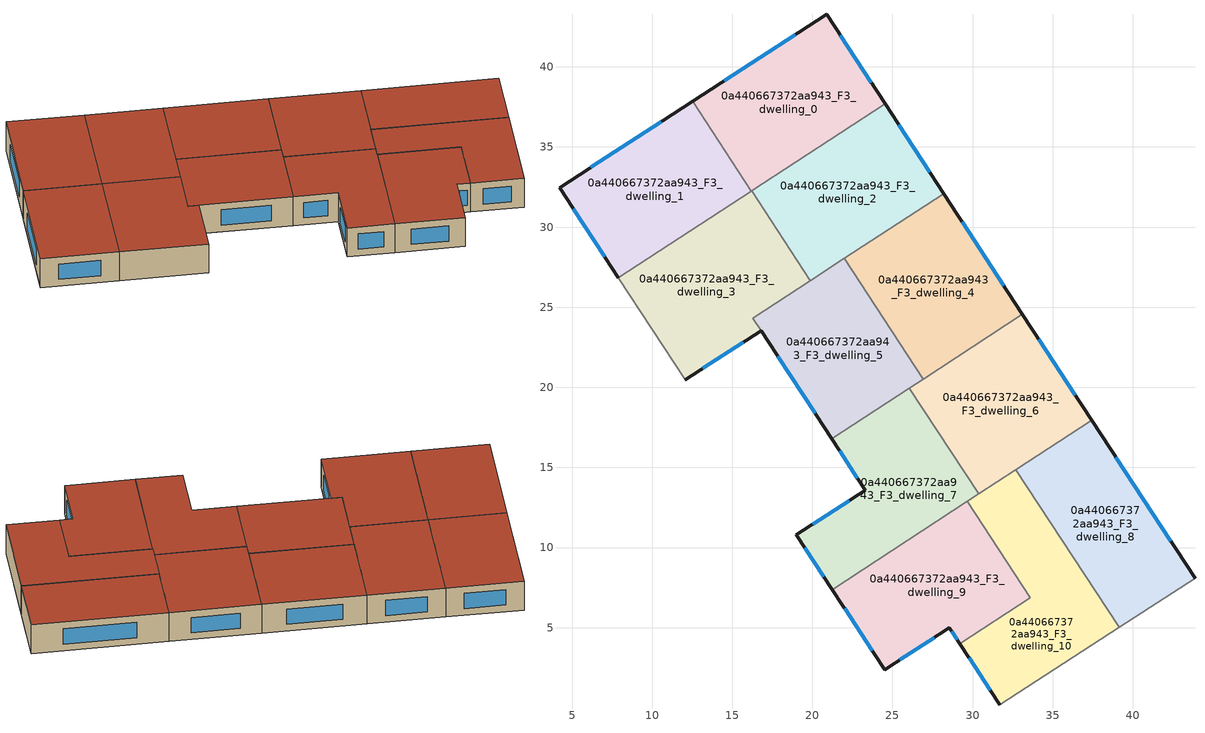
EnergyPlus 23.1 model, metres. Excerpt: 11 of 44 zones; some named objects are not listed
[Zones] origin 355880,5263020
0a440667372aa943_F3_dwelling_0
 floor to 0a440667372aa943_F2_dwelling_0 (EU_floor_Construction): 20.89,43.28 24.53,37.7 16.2,32.25 12.53,37.86 z9
 wall outside (EU_wall_Construction): 24.53,37.7 20.89,43.28 12.53,37.86 z9:12
 wall to 0a440667372aa943_F3_dwelling_1 (EU_wall_Construction): 12.53,37.86 16.2,32.25 z9:12
 wall to 0a440667372aa943_F3_dwelling_2 (EU_wall_Construction): 16.21,32.26 24.53,37.7 z9:12
 wall to 0a440667372aa943_F3_dwelling_3 (EU_wall_Construction): 16.2,32.25 16.21,32.26 z9:12
 window (EU_Window_Construction): 18.92,42.01 14.49,39.13 / 23.68,39.01 21.74,41.97 z9.7:11.3
 roof outside (EU_roof_Construction): 24.53,37.7 20.89,43.28 12.53,37.86 16.2,32.25 z12
0a440667372aa943_F3_dwelling_1
 floor to 0a440667372aa943_F2_dwelling_1 (EU_floor_Construction): 12.53,37.86 16.2,32.25 7.89,26.83 4.22,32.46 z9
 wall outside (EU_wall_Construction): 12.53,37.86 4.22,32.46 7.89,26.83 z9:12
 wall to 0a440667372aa943_F3_dwelling_3 (EU_wall_Construction): 7.89,26.83 16.2,32.25 z9:12
 window (EU_Window_Construction): 10.58,36.59 6.17,33.73 / 5.08,31.14 7.03,28.15 z9.7:11.3
 roof outside (EU_roof_Construction): 16.2,32.25 12.53,37.86 4.22,32.46 7.89,26.83 z12
0a440667372aa943_F3_dwelling_10
 floor to 0a440667372aa943_F2_dwelling_10 (EU_floor_Construction): 32.7,14.87 39.14,5.01 31.69,0.19 29.2,4 33.6,6.88 29.67,12.88 z9
 wall outside (EU_wall_Construction): 29.2,4 31.69,0.19 z9:12
 wall to 0a440667372aa943_F3_dwelling_9 (EU_wall_Construction): 29.67,12.88 33.6,6.88 29.2,4 z9:12
 wall to 0a440667372aa943_F3_dwelling_8 (EU_wall_Construction): 39.14,5.01 32.7,14.87 z9:12
 wall adiabatic (EU_wall_Construction): 31.69,0.19 39.14,5.01 z9:12
 wall to 0a440667372aa943_F3_dwelling_6 (EU_wall_Construction): 32.7,14.87 30.37,13.34 z9:12
 wall to 0a440667372aa943_F3_dwelling_7 (EU_wall_Construction): 30.37,13.34 29.67,12.89 z9:12
 window (EU_Window_Construction): 29.79,3.11 31.11,1.09 z9.7:11.3
 roof outside (EU_roof_Construction): 39.14,5.01 32.7,14.87 29.67,12.88 33.6,6.88 29.2,4 31.69,0.19 z12
0a440667372aa943_F3_dwelling_2
 floor to 0a440667372aa943_F2_dwelling_2 (EU_floor_Construction): 24.53,37.7 28.2,32.09 19.88,26.66 16.21,32.26 z9
 wall outside (EU_wall_Construction): 28.2,32.09 24.53,37.7 z9:12
 wall to 0a440667372aa943_F3_dwelling_3 (EU_wall_Construction): 16.21,32.26 19.88,26.66 z9:12
 wall to 0a440667372aa943_F3_dwelling_4 (EU_wall_Construction): 22,28.04 28.2,32.09 z9:12
 wall to 0a440667372aa943_F3_dwelling_5 (EU_wall_Construction): 19.88,26.66 22,28.04 z9:12
 window (EU_Window_Construction): 27.34,33.41 25.39,36.38 z9.7:11.3
 roof outside (EU_roof_Construction): 28.2,32.09 24.53,37.7 16.21,32.26 19.88,26.66 z12
0a440667372aa943_F3_dwelling_3
 floor to 0a440667372aa943_F2_dwelling_3 (EU_floor_Construction): 16.21,32.26 19.88,26.66 16.29,24.31 16.8,23.53 12.05,20.46 7.89,26.83 z9
 wall outside (EU_wall_Construction): 12.05,20.46 16.8,23.53 z9:12
 wall adiabatic (EU_wall_Construction): 7.89,26.83 12.05,20.46 z9:12
 wall to 0a440667372aa943_F3_dwelling_5 (EU_wall_Construction): 16.8,23.53 16.29,24.31 19.88,26.66 z9:12
 window (EU_Window_Construction): 13.17,21.18 15.68,22.81 z9.7:11.3
 roof outside (EU_roof_Construction): 16.8,23.53 16.29,24.31 19.88,26.66 16.21,32.26 7.89,26.83 12.05,20.46 z12
0a440667372aa943_F3_dwelling_4
 floor to 0a440667372aa943_F2_dwelling_4 (EU_floor_Construction): 28.2,32.09 33.11,24.57 26.92,20.52 22,28.04 z9
 wall outside (EU_wall_Construction): 33.11,24.57 28.2,32.09 z9:12
 wall to 0a440667372aa943_F3_dwelling_5 (EU_wall_Construction): 22,28.04 26.92,20.52 z9:12
 wall to 0a440667372aa943_F3_dwelling_6 (EU_wall_Construction): 26.92,20.52 33.11,24.57 z9:12
 window (EU_Window_Construction): 31.96,26.33 29.35,30.33 z9.7:11.3
 roof outside (EU_roof_Construction): 33.11,24.57 28.2,32.09 22,28.04 26.92,20.52 z12
0a440667372aa943_F3_dwelling_5
 floor to 0a440667372aa943_F2_dwelling_5 (EU_floor_Construction): 22,28.04 26.92,20.52 21.21,16.78 16.29,24.32 z9
 wall outside (EU_wall_Construction): 16.8,23.53 21.21,16.78 z9:12
 wall to 0a440667372aa943_F3_dwelling_7 (EU_wall_Construction): 21.21,16.78 26.06,19.95 z9:12
 wall to 0a440667372aa943_F3_dwelling_6 (EU_wall_Construction): 26.06,19.95 26.92,20.52 z9:12
 window (EU_Window_Construction): 17.83,21.95 20.17,18.37 z9.7:11.3
 roof outside (EU_roof_Construction): 26.92,20.52 22,28.04 16.29,24.32 21.21,16.78 z12
0a440667372aa943_F3_dwelling_6
 floor to 0a440667372aa943_F2_dwelling_6 (EU_floor_Construction): 33.11,24.57 37.43,17.96 30.37,13.34 26.06,19.95 z9
 wall outside (EU_wall_Construction): 37.43,17.96 33.11,24.57 z9:12
 wall to 0a440667372aa943_F3_dwelling_7 (EU_wall_Construction): 26.06,19.95 30.37,13.34 z9:12
 wall to 0a440667372aa943_F3_dwelling_8 (EU_wall_Construction): 32.7,14.87 37.43,17.96 z9:12
 window (EU_Window_Construction): 36.42,19.51 34.13,23.01 z9.7:11.3
 roof outside (EU_roof_Construction): 37.43,17.96 33.11,24.57 26.06,19.95 30.37,13.34 z12
0a440667372aa943_F3_dwelling_7
 floor to 0a440667372aa943_F2_dwelling_7 (EU_floor_Construction): 26.06,19.95 30.37,13.34 21.24,7.38 19.01,10.79 23.3,13.58 21.21,16.78 z9
 wall outside (EU_wall_Construction): 21.21,16.78 23.3,13.58 19.01,10.79 21.24,7.38 z9:12
 wall to 0a440667372aa943_F3_dwelling_9 (EU_wall_Construction): 21.24,7.38 29.67,12.88 z9:12
 window (EU_Window_Construction): 22.3,12.92 20.02,11.44 / 21.7,16.03 22.81,14.33 / 19.53,9.99 20.71,8.18 z9.7:11.3
 roof outside (EU_roof_Construction): 30.37,13.34 26.06,19.95 21.21,16.78 23.3,13.58 19.01,10.79 21.24,7.38 z12
0a440667372aa943_F3_dwelling_8
 floor to 0a440667372aa943_F2_dwelling_8 (EU_floor_Construction): 37.43,17.96 43.88,8.09 39.14,5.01 32.7,14.87 z9
 wall outside (EU_wall_Construction): 43.88,8.09 37.43,17.96 z9:12
 wall adiabatic (EU_wall_Construction): 39.14,5.01 43.88,8.09 z9:12
 window (EU_Window_Construction): 42.37,10.4 38.95,15.64 z9.7:11.3
 roof outside (EU_roof_Construction): 43.88,8.09 37.43,17.96 32.7,14.87 39.14,5.01 z12
0a440667372aa943_F3_dwelling_9
 floor to 0a440667372aa943_F2_dwelling_9 (EU_floor_Construction): 29.67,12.88 33.6,6.88 29.2,4 28.55,5 24.51,2.37 21.24,7.38 z9
 wall outside (EU_wall_Construction): 21.24,7.38 24.51,2.37 28.55,5 29.2,4 z9:12
 window (EU_Window_Construction): 22.01,6.2 23.74,3.55 / 28.71,4.76 29.05,4.24 / 25.46,2.99 27.6,4.38 z9.7:11.3
 roof outside (EU_roof_Construction): 33.6,6.88 29.67,12.88 21.24,7.38 24.51,2.37 28.55,5 29.2,4 z12
[Building]
EU S2 Campaign: North Axis=0; Terrain=City; Solar Distribution=FullExterior
[Site:Location]
Budapest.Ferenc.Liszt.Intl.AP: Latitude=47.437; Longitude=19.256; Time Zone=1; Elevation=185
[SizingPeriod:WeatherFileDays]
AnnualSizingPeriod: Begin Month=1; Begin Day of Month=1; End Month=12; End Day of Month=31; Day of Week for Start Day=Monday; Use Weather File Daylight Saving Period=No; Use Weather File Rain and Snow Indicators=No
[MATERIAL]
EU_InternalMass_Material: Roughness=MediumRough; Thickness=0.1; Conductivity=1; Density=1800; Specific Heat=900; Thermal Absorptance=0.9; Solar Absorptance=0.7; Visible Absorptance=0.7
[MATERIAL:NOMASS] Roughness=MediumRough; Thermal Absorptance=0.9; Solar Absorptance=0.7; Visible Absorptance=0.7
Name | Thermal Resistance
EU_wall_NoMass | 0.832559
EU_roof_NoMass | 1.39638
EU_floor_NoMass | 0.872794
[WINDOWMATERIAL:SIMPLEGLAZINGSYSTEM]
EU_Window_SimpleGlazing: UFactor=2.79869; Solar Heat Gain Coefficient=0.75; Visible Transmittance=0.75
[CONSTRUCTION]
EU_wall_Construction: EU_wall_NoMass
EU_roof_Construction: EU_roof_NoMass
EU_floor_Construction: EU_floor_NoMass
EU_Window_Construction: EU_Window_SimpleGlazing
EU_InternalMass_Construction: EU_InternalMass_Material
[ZONE] Type=1; Multiplier=1; Ceiling Height=autocalculate; Floor Area=autocalculate; Part of Total Floor Area=Yes
Name | Volume
0a440667372aa943_F3_dwelling_0 | 199.676
0a440667372aa943_F3_dwelling_1 | 199.688
0a440667372aa943_F3_dwelling_10 | 199.673
0a440667372aa943_F3_dwelling_2 | 199.655
0a440667372aa943_F3_dwelling_3 | 215.276
0a440667372aa943_F3_dwelling_4 | 199.681
0a440667372aa943_F3_dwelling_5 | 184.009
0a440667372aa943_F3_dwelling_6 | 199.677
0a440667372aa943_F3_dwelling_7 | 199.668
0a440667372aa943_F3_dwelling_8 | 199.69
0a440667372aa943_F3_dwelling_9 | 199.679
[INTERNALMASS] Construction=EU_InternalMass_Construction
Name | Zone or ZoneList | Surface Area
0a440667372aa943_F3_dwelling_0_EU_InternalMass | 0a440667372aa943_F3_dwelling_0 | 66.5584
0a440667372aa943_F3_dwelling_1_EU_InternalMass | 0a440667372aa943_F3_dwelling_1 | 66.5641
0a440667372aa943_F3_dwelling_2_EU_InternalMass | 0a440667372aa943_F3_dwelling_2 | 66.554
0a440667372aa943_F3_dwelling_3_EU_InternalMass | 0a440667372aa943_F3_dwelling_3 | 71.76
0a440667372aa943_F3_dwelling_4_EU_InternalMass | 0a440667372aa943_F3_dwelling_4 | 66.5598
0a440667372aa943_F3_dwelling_5_EU_InternalMass | 0a440667372aa943_F3_dwelling_5 | 61.356
0a440667372aa943_F3_dwelling_6_EU_InternalMass | 0a440667372aa943_F3_dwelling_6 | 66.5589
0a440667372aa943_F3_dwelling_7_EU_InternalMass | 0a440667372aa943_F3_dwelling_7 | 66.5569
0a440667372aa943_F3_dwelling_8_EU_InternalMass | 0a440667372aa943_F3_dwelling_8 | 66.5631
0a440667372aa943_F3_dwelling_9_EU_InternalMass | 0a440667372aa943_F3_dwelling_9 | 66.5613
0a440667372aa943_F3_dwelling_10_EU_InternalMass | 0a440667372aa943_F3_dwelling_10 | 66.5577
[OTHEREQUIPMENT] Fuel Type=Electricity; Design Level Calculation Method=Watts/Area; Power per Zone Floor Area=1; Fraction Latent=0; Fraction Radiant=0; Fraction Lost=0; Carbon Dioxide Generation Rate=0; EndUse Subcategory=EU_Step8_InternalGains
Name | Zone or ZoneList or Space or SpaceList | Schedule
EU_Step8_InternalGain_0a440667372aa943_F3_dwelling_0_f000 | 0a440667372aa943_F3_dwelling_0 | EU_Step8_GainSchedule_0a440667372aa943_F3_dwelling_0_f000
EU_Step8_InternalGain_0a440667372aa943_F3_dwelling_1_f000 | 0a440667372aa943_F3_dwelling_1 | EU_Step8_GainSchedule_0a440667372aa943_F3_dwelling_1_f000
EU_Step8_InternalGain_0a440667372aa943_F3_dwelling_2_f000 | 0a440667372aa943_F3_dwelling_2 | EU_Step8_GainSchedule_0a440667372aa943_F3_dwelling_2_f000
EU_Step8_InternalGain_0a440667372aa943_F3_dwelling_3_f000 | 0a440667372aa943_F3_dwelling_3 | EU_Step8_GainSchedule_0a440667372aa943_F3_dwelling_3_f000
EU_Step8_InternalGain_0a440667372aa943_F3_dwelling_4_f000 | 0a440667372aa943_F3_dwelling_4 | EU_Step8_GainSchedule_0a440667372aa943_F3_dwelling_4_f000
EU_Step8_InternalGain_0a440667372aa943_F3_dwelling_5_f000 | 0a440667372aa943_F3_dwelling_5 | EU_Step8_GainSchedule_0a440667372aa943_F3_dwelling_5_f000
EU_Step8_InternalGain_0a440667372aa943_F3_dwelling_6_f000 | 0a440667372aa943_F3_dwelling_6 | EU_Step8_GainSchedule_0a440667372aa943_F3_dwelling_6_f000
EU_Step8_InternalGain_0a440667372aa943_F3_dwelling_7_f000 | 0a440667372aa943_F3_dwelling_7 | EU_Step8_GainSchedule_0a440667372aa943_F3_dwelling_7_f000
EU_Step8_InternalGain_0a440667372aa943_F3_dwelling_8_f000 | 0a440667372aa943_F3_dwelling_8 | EU_Step8_GainSchedule_0a440667372aa943_F3_dwelling_8_f000
EU_Step8_InternalGain_0a440667372aa943_F3_dwelling_9_f000 | 0a440667372aa943_F3_dwelling_9 | EU_Step8_GainSchedule_0a440667372aa943_F3_dwelling_9_f000
EU_Step8_InternalGain_0a440667372aa943_F3_dwelling_10_f000 | 0a440667372aa943_F3_dwelling_10 | EU_Step8_GainSchedule_0a440667372aa943_F3_dwelling_10_f000
[ZONEVENTILATION:DESIGNFLOWRATE] Schedule=EU_AlwaysOn; Design Flow Rate Calculation Method=AirChanges/Hour; Air Changes per Hour=0.475469; Ventilation Type=Natural; Fan Pressure Rise=0; Fan Total Efficiency=1; Constant Term Coefficient=1; Temperature Term Coefficient=0; Velocity Term Coefficient=0; Velocity Squared Term Coefficient=0; Minimum Indoor Temperature=-100; Maximum Indoor Temperature=100; Delta Temperature=-100; Minimum Outdoor Temperature=-100; Maximum Outdoor Temperature=100; Maximum Wind Speed=40
Name | Zone or ZoneList or Space or SpaceList
EU_ConstantAir_0a440667372aa943_F3_dwelling_0 | 0a440667372aa943_F3_dwelling_0
EU_ConstantAir_0a440667372aa943_F3_dwelling_1 | 0a440667372aa943_F3_dwelling_1
EU_ConstantAir_0a440667372aa943_F3_dwelling_2 | 0a440667372aa943_F3_dwelling_2
EU_ConstantAir_0a440667372aa943_F3_dwelling_3 | 0a440667372aa943_F3_dwelling_3
EU_ConstantAir_0a440667372aa943_F3_dwelling_4 | 0a440667372aa943_F3_dwelling_4
EU_ConstantAir_0a440667372aa943_F3_dwelling_5 | 0a440667372aa943_F3_dwelling_5
EU_ConstantAir_0a440667372aa943_F3_dwelling_6 | 0a440667372aa943_F3_dwelling_6
EU_ConstantAir_0a440667372aa943_F3_dwelling_7 | 0a440667372aa943_F3_dwelling_7
EU_ConstantAir_0a440667372aa943_F3_dwelling_8 | 0a440667372aa943_F3_dwelling_8
EU_ConstantAir_0a440667372aa943_F3_dwelling_9 | 0a440667372aa943_F3_dwelling_9
EU_ConstantAir_0a440667372aa943_F3_dwelling_10 | 0a440667372aa943_F3_dwelling_10
[HVACTEMPLATE:ZONE:IDEALLOADSAIRSYSTEM] System Availability Schedule=EU_AlwaysOn; Maximum Heating Supply Air Temperature=50; Minimum Cooling Supply Air Temperature=13; Maximum Heating Supply Air Humidity Ratio=0.0156; Minimum Cooling Supply Air Humidity Ratio=0.0077; Heating Limit=NoLimit; Cooling Limit=NoLimit; Heating Availability Schedule=EU_AlwaysOn; Cooling Availability Schedule=EU_CoolingOff; Dehumidification Control Type=ConstantSensibleHeatRatio; Cooling Sensible Heat Ratio=0.7; Dehumidification Setpoint=60; Humidification Control Type=None; Humidification Setpoint=30; Outdoor Air Method=None; Outdoor Air Flow Rate per Person=0.00944; Outdoor Air Flow Rate per Zone Floor Area=0; Outdoor Air Flow Rate per Zone=0; Demand Controlled Ventilation Type=None; Outdoor Air Economizer Type=NoEconomizer; Heat Recovery Type=None; Sensible Heat Recovery Effectiveness=0.7; Latent Heat Recovery Effectiveness=0.65
Name | Template Thermostat
0a440667372aa943_F3_dwelling_0 | EU_HeatOnly_0a440667372aa943_F3_dwelling_0
0a440667372aa943_F3_dwelling_1 | EU_HeatOnly_0a440667372aa943_F3_dwelling_1
0a440667372aa943_F3_dwelling_2 | EU_HeatOnly_0a440667372aa943_F3_dwelling_2
0a440667372aa943_F3_dwelling_3 | EU_HeatOnly_0a440667372aa943_F3_dwelling_3
0a440667372aa943_F3_dwelling_4 | EU_HeatOnly_0a440667372aa943_F3_dwelling_4
0a440667372aa943_F3_dwelling_5 | EU_HeatOnly_0a440667372aa943_F3_dwelling_5
0a440667372aa943_F3_dwelling_6 | EU_HeatOnly_0a440667372aa943_F3_dwelling_6
0a440667372aa943_F3_dwelling_7 | EU_HeatOnly_0a440667372aa943_F3_dwelling_7
0a440667372aa943_F3_dwelling_8 | EU_HeatOnly_0a440667372aa943_F3_dwelling_8
0a440667372aa943_F3_dwelling_9 | EU_HeatOnly_0a440667372aa943_F3_dwelling_9
0a440667372aa943_F3_dwelling_10 | EU_HeatOnly_0a440667372aa943_F3_dwelling_10
[SIZING:ZONE] Zone Cooling Design Supply Air Temperature Input Method=SupplyAirTemperature; Zone Cooling Design Supply Air Temperature=13; Zone Heating Design Supply Air Temperature Input Method=SupplyAirTemperature; Zone Heating Design Supply Air Temperature=50; Zone Cooling Design Supply Air Humidity Ratio=0.008; Zone Heating Design Supply Air Humidity Ratio=0.008; Cooling Design Air Flow Method=DesignDay; Cooling Design Air Flow Rate=0; Cooling Minimum Air Flow per Zone Floor Area=0.000762; Cooling Minimum Air Flow=0; Cooling Minimum Air Flow Fraction=0.2; Heating Design Air Flow Method=DesignDay; Heating Design Air Flow Rate=0; Heating Maximum Air Flow per Zone Floor Area=0.002032; Heating Maximum Air Flow=0.141576; Heating Maximum Air Flow Fraction=0.3; Account for Dedicated Outdoor Air System=No; Dedicated Outdoor Air System Control Strategy=NeutralSupplyAir; Dedicated Outdoor Air Low Setpoint Temperature for Design=autosize; Dedicated Outdoor Air High Setpoint Temperature for Design=autosize; Zone Load Sizing Method=Sensible Load Only No Latent Load; Zone Latent Cooling Design Supply Air Humidity Ratio Input Method=HumidityRatioDifference; Zone Cooling Design Supply Air Humidity Ratio Difference=0.005; Zone Latent Heating Design Supply Air Humidity Ratio Input Method=HumidityRatioDifference; Zone Humidification Design Supply Air Humidity Ratio Difference=0.005
0a440667372aa943_F3_dwelling_0; 0a440667372aa943_F3_dwelling_1; 0a440667372aa943_F3_dwelling_2; 0a440667372aa943_F3_dwelling_3; 0a440667372aa943_F3_dwelling_4; 0a440667372aa943_F3_dwelling_5; 0a440667372aa943_F3_dwelling_6; 0a440667372aa943_F3_dwelling_7; 0a440667372aa943_F3_dwelling_8; 0a440667372aa943_F3_dwelling_9; 0a440667372aa943_F3_dwelling_10
[SCHEDULE:CONSTANT]
Name | Hourly Value
EU_AlwaysOn | 1
EU_CoolingOff | 0
[SCHEDULE:FILE] Column Number=1; Rows to Skip at Top=0; Number of Hours of Data=8760; Column Separator=Comma; Interpolate to Timestep=No; Minutes per Item=60; Adjust Schedule for Daylight Savings=Yes
Name | File
EU_Step8_GainSchedule_0a440667372aa943_F3_dwelling_0_f000 | ../../schedules/0a440667372aa943/0a440667372aa943_F3_dwelling_0_f000_gain.csv
EU_Step8_GainSchedule_0a440667372aa943_F3_dwelling_1_f000 | ../../schedules/0a440667372aa943/0a440667372aa943_F3_dwelling_1_f000_gain.csv
EU_Step8_GainSchedule_0a440667372aa943_F3_dwelling_2_f000 | ../../schedules/0a440667372aa943/0a440667372aa943_F3_dwelling_2_f000_gain.csv
EU_Step8_GainSchedule_0a440667372aa943_F3_dwelling_3_f000 | ../../schedules/0a440667372aa943/0a440667372aa943_F3_dwelling_3_f000_gain.csv
EU_Step8_GainSchedule_0a440667372aa943_F3_dwelling_4_f000 | ../../schedules/0a440667372aa943/0a440667372aa943_F3_dwelling_4_f000_gain.csv
EU_Step8_GainSchedule_0a440667372aa943_F3_dwelling_5_f000 | ../../schedules/0a440667372aa943/0a440667372aa943_F3_dwelling_5_f000_gain.csv
EU_Step8_GainSchedule_0a440667372aa943_F3_dwelling_6_f000 | ../../schedules/0a440667372aa943/0a440667372aa943_F3_dwelling_6_f000_gain.csv
EU_Step8_GainSchedule_0a440667372aa943_F3_dwelling_7_f000 | ../../schedules/0a440667372aa943/0a440667372aa943_F3_dwelling_7_f000_gain.csv
EU_Step8_GainSchedule_0a440667372aa943_F3_dwelling_8_f000 | ../../schedules/0a440667372aa943/0a440667372aa943_F3_dwelling_8_f000_gain.csv
EU_Step8_GainSchedule_0a440667372aa943_F3_dwelling_9_f000 | ../../schedules/0a440667372aa943/0a440667372aa943_F3_dwelling_9_f000_gain.csv
EU_Step8_GainSchedule_0a440667372aa943_F3_dwelling_10_f000 | ../../schedules/0a440667372aa943/0a440667372aa943_F3_dwelling_10_f000_gain.csv
